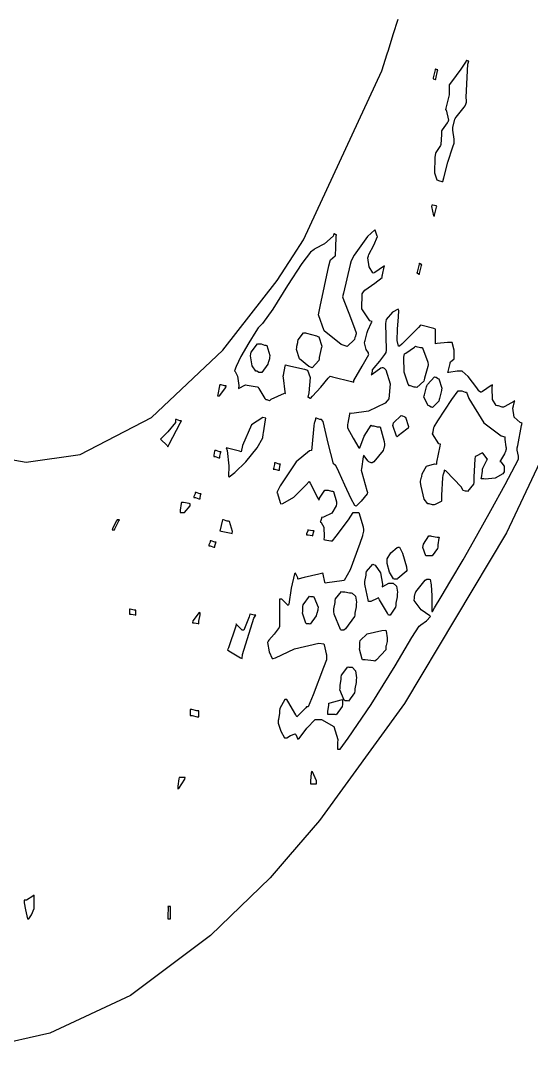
# Model space of a CAD drawing. Extents: x 46 to 308, y 59 to 295.
# Drawn here: x 88.48 to 103.03, y 170.15 to 199.35 of the extents above; entities that cross this region are included whole.
import ezdxf

# ---------------------------------------------------------------- set-up
doc = ezdxf.new("R2010")
doc.units = 0
doc.header["$MEASUREMENT"] = 0

msp = doc.modelspace()

# ---------------------------------------------------------------- linework, layer by layer
at = {"color": 7}
for points in [[(82.5253, 200.201), (82.386, 195.779), (83.2735, 191.601), (84.7203, 188.832), (85.4082, 188.101), (85.5486, 187.952), (86.4126, 187.379), (87.4173, 187.016), (87.6293, 186.972), (87.6819, 186.964), (88.1048, 186.876), (88.1585, 186.866), (88.6411, 186.778), (90.1802, 186.993), (92.2115, 188.054), (94.2358, 189.968), (95.782, 191.954), (96.2381, 192.653), (96.5369, 193.111), (98.7683, 197.916), (98.9182, 198.402), (98.9528, 198.508), (99.0946, 198.95), (99.2353, 199.391)], [(104.763, 189.954), (102.318, 184.763), (99.4174, 179.91), (96.9906, 176.579), (96.096, 175.543), (95.5834, 174.949), (93.8911, 173.301), (91.6079, 171.6), (89.3092, 170.523), (87.6268, 170.145)]]:
    msp.add_lwpolyline(points, dxfattribs=at)
for points in [[(100.578, 196.814), (100.604, 196.806), (100.664, 196.515), (100.648, 196.461), (100.63, 196.435), (100.488, 196.242), (100.471, 196.215), (100.471, 196.11), (100.444, 195.819), (100.435, 195.792), (100.417, 195.766), (100.303, 195.597), (100.295, 195.579), (100.277, 195.457), (100.263, 195.02), (100.338, 194.813), (100.365, 194.804), (100.382, 194.795), (100.474, 194.769), (100.506, 194.769), (100.532, 194.875), (100.651, 195.316), (100.788, 195.757), (100.824, 195.862), (100.824, 195.978), (100.788, 196.235), (100.788, 196.321), (100.797, 196.348), (100.849, 196.541), (100.858, 196.567), (100.885, 196.603), (101.114, 196.886), (101.141, 196.92), (101.15, 196.938), (101.177, 197.032), (101.177, 197.062), (101.167, 197.168), (101.22, 198.112), (101.247, 198.191), (101.229, 198.191), (101.185, 198.217), (101.177, 198.225), (101.167, 198.199), (101.021, 197.966), (100.753, 197.608), (100.682, 197.52), (100.682, 197.449), (100.682, 197.292), (100.682, 197.239), (100.673, 197.195), (100.594, 196.858), (100.578, 196.814)], [(100.225, 197.696), (100.241, 197.696), (100.285, 197.671), (100.295, 197.662), (100.303, 197.689), (100.356, 197.918), (100.365, 197.944), (100.347, 197.944), (100.303, 197.97), (100.295, 197.979), (100.285, 197.944), (100.233, 197.724), (100.225, 197.696)], [(100.259, 193.781), (100.268, 193.809), (100.32, 194.037), (100.329, 194.064), (100.312, 194.073), (100.219, 194.098), (100.189, 194.098), (100.179, 194.054), (100.241, 193.791), (100.259, 193.781)], [(94.5804, 189.371), (94.5885, 189.363), (94.6587, 189.231), (94.6933, 188.957), (94.6849, 188.877), (94.7028, 188.886), (94.8697, 188.975), (94.8972, 188.983), (94.9318, 188.975), (95.214, 188.922), (95.25, 188.913), (95.2666, 188.878), (95.4345, 188.596), (95.4624, 188.56), (95.4885, 188.56), (95.5573, 188.534), (95.5668, 188.524), (95.6109, 188.568), (95.9982, 188.746), (96.0258, 188.736), (96.0162, 188.78), (95.9637, 189.177), (95.9556, 189.229), (95.9637, 189.257), (96.0162, 189.513), (96.0258, 189.548), (96.0864, 189.531), (96.5634, 189.424), (96.6251, 189.406), (96.6516, 189.398), (96.7218, 189.191), (96.6872, 188.754), (96.6611, 188.63), (96.6777, 188.63), (96.7218, 188.605), (96.7313, 188.596), (96.792, 188.657), (97.0262, 188.913), (97.2425, 189.169), (97.2965, 189.229), (97.3667, 189.213), (97.904, 189.071), (97.966, 189.053), (97.9745, 189.107), (98.2045, 189.513), (98.3975, 189.848), (98.389, 189.865), (98.389, 189.896), (98.323, 189.989), (98.2747, 190.173), (98.2846, 190.217), (98.2927, 190.245), (98.3449, 190.474), (98.3548, 190.5), (98.3714, 190.528), (98.4772, 190.756), (98.4952, 190.783), (98.4236, 190.801), (98.1989, 191.14), (98.2045, 191.568), (98.2486, 191.629), (98.2832, 191.673), (98.5654, 191.873), (98.7778, 192.034), (98.7778, 192.088), (98.7859, 192.115), (98.8385, 192.344), (98.848, 192.37), (98.8123, 192.354), (98.5654, 192.176), (98.5312, 192.158), (98.5132, 192.168), (98.407, 192.34), (98.3714, 192.6), (98.389, 192.653), (98.3975, 192.688), (98.5393, 192.961), (98.6455, 193.199), (98.6374, 193.216), (98.6374, 193.216), (98.5739, 193.384), (98.5654, 193.392), (98.5654, 193.392), (98.3629, 193.204), (97.984, 192.67), (97.8958, 192.51), (97.8683, 192.406), (97.7717, 191.999), (97.6753, 191.594), (97.6492, 191.488), (97.6835, 191.383), (97.8422, 190.977), (98.0006, 190.57), (98.0362, 190.464), (98.0362, 190.43), (98.0101, 190.342), (98.002, 190.324), (97.9921, 190.271), (97.7815, 190.069), (97.7554, 190.077), (97.6133, 190.131), (97.1282, 190.518), (96.9603, 190.977), (96.9779, 191.065), (97.0125, 191.207), (97.1367, 191.788), (97.2605, 192.37), (97.2965, 192.51), (97.3046, 192.538), (97.4369, 192.653), (97.4369, 192.653), (97.4453, 192.662), (97.4549, 192.887), (97.463, 193.199), (97.4729, 193.252), (97.4549, 193.252), (97.4108, 193.278), (97.4026, 193.286), (97.3847, 193.216), (97.1324, 192.992), (96.8636, 192.855), (96.8375, 192.829), (96.7313, 192.758), (96.4847, 192.437), (96.0822, 191.811), (95.6606, 191.138), (95.3671, 190.725), (95.25, 190.606), (95.1784, 190.503), (94.9759, 190.18), (94.7554, 189.79), (94.6146, 189.5), (94.5706, 189.381), (94.5804, 189.371)], [(99.7659, 192.158), (99.7825, 192.158), (99.8266, 192.133), (99.8361, 192.123), (99.8442, 192.15), (99.8968, 192.378), (99.9063, 192.404), (99.8883, 192.404), (99.8442, 192.432), (99.8361, 192.44), (99.8266, 192.414), (99.774, 192.185), (99.7659, 192.158)], [(95.8854, 185.597), (95.946, 185.607), (96.2642, 185.782), (96.617, 186.134), (96.6971, 186.231), (96.7232, 186.178), (96.9423, 185.756), (96.9779, 185.702), (96.9959, 185.756), (97.1405, 185.984), (97.1903, 185.984), (97.2344, 185.984), (97.3335, 185.95), (97.3667, 185.95), (97.3928, 185.941), (97.481, 185.651), (97.4729, 185.597), (97.463, 185.535), (97.3391, 185.324), (97.1102, 185.218), (97.0499, 185.208), (97.0499, 185.174), (97.022, 185.086), (97.0139, 185.068), (97.04, 185.059), (97.1187, 184.927), (97.1282, 184.653), (97.1201, 184.573), (97.1462, 184.565), (97.3116, 184.539), (97.3667, 184.539), (97.463, 184.671), (97.8158, 185.142), (97.9551, 185.349), (98.002, 185.349), (98.0186, 185.349), (98.0585, 185.349), (98.0722, 185.349), (98.1163, 185.349), (98.2391, 184.936), (98.2486, 184.856), (98.2486, 184.811), (98.2211, 184.697), (98.2126, 184.679), (98.1424, 184.468), (97.8697, 183.715), (97.6905, 183.406), (97.6835, 183.408), (97.6298, 183.4), (97.2069, 183.348), (97.1543, 183.338), (97.1448, 183.366), (97.0926, 183.595), (97.0841, 183.621), (96.9684, 183.595), (96.5592, 183.494), (96.3785, 183.444), (96.3785, 183.444), (96.3785, 183.489), (96.3083, 183.621), (96.3083, 183.621), (96.2808, 183.604), (96.1884, 183.189), (96.114, 182.739), (96.096, 182.703), (96.0783, 182.721), (95.9376, 182.863), (95.9196, 182.879), (95.9019, 182.879), (95.8617, 182.879), (95.8494, 182.879), (95.8494, 182.687), (95.8494, 182.25), (95.8494, 182.104), (95.8398, 182.069), (95.7033, 181.88), (95.5492, 181.708), (95.5326, 181.681), (95.5146, 181.646), (95.5629, 181.381), (95.6455, 181.187), (95.673, 181.187), (95.7432, 181.213), (96.2766, 181.466), (96.9698, 181.628), (97.1201, 181.61), (97.1282, 181.576), (97.1808, 181.32), (97.1903, 181.292), (97.1903, 181.258), (97.1903, 181.179), (97.1903, 181.151), (97.1102, 180.931), (96.8156, 180.151), (96.672, 179.81), (96.6251, 179.81), (96.599, 179.784), (96.3704, 179.556), (96.3443, 179.528), (96.3165, 179.582), (96.0878, 179.979), (96.0617, 180.023), (96.0078, 180.023), (95.8578, 179.766), (95.8494, 179.704), (95.8494, 179.634), (95.8233, 179.45), (95.8151, 179.423), (95.8151, 179.349), (95.8935, 179.123), (95.9926, 178.929), (96.0258, 178.929), (96.0603, 178.929), (96.1665, 178.996), (96.2988, 179.044), (96.3083, 179.035), (96.3165, 179.027), (96.3785, 178.894), (96.3785, 178.894), (96.4131, 178.912), (96.6336, 179.203), (96.865, 179.458), (96.9437, 179.458), (97.0485, 179.45), (97.397, 179.255), (97.5155, 178.886), (97.5071, 178.788), (97.5071, 178.744), (97.5071, 178.645), (97.5071, 178.612), (97.5251, 178.612), (97.5653, 178.612), (97.579, 178.612), (97.8105, 178.92), (98.462, 179.878), (99.1485, 180.985), (99.6227, 181.787), (99.828, 182.113), (99.8721, 182.14), (99.8802, 182.149), (100.039, 182.263), (100.153, 182.386), (100.153, 182.386), (100.135, 182.404), (99.8844, 182.572), (99.6858, 182.845), (99.6957, 182.915), (99.6957, 182.951), (99.7204, 183.039), (99.7299, 183.056), (99.7384, 183.092), (100.004, 183.418), (100.048, 183.444), (100.065, 183.444), (100.105, 183.444), (100.119, 183.444), (100.142, 183.437), (100.174, 183.286), (100.193, 182.973), (100.192, 182.666), (100.189, 182.527), (100.189, 182.527), (100.208, 182.527), (100.266, 182.637), (100.455, 182.943), (100.735, 183.407), (101.079, 183.996), (101.468, 184.672), (101.876, 185.4), (102.279, 186.144), (102.566, 186.686), (102.658, 186.866), (102.658, 186.946), (102.622, 187.125), (102.622, 187.185), (102.64, 187.255), (102.747, 187.82), (102.765, 187.89), (102.711, 187.908), (102.534, 188.058), (102.5, 188.313), (102.518, 188.383), (102.518, 188.383), (102.543, 188.508), (102.552, 188.524), (102.525, 188.508), (102.27, 188.365), (102.235, 188.347), (102.191, 188.347), (102.092, 188.383), (102.059, 188.383), (102.023, 188.393), (101.921, 188.565), (101.907, 188.895), (101.917, 188.983), (101.881, 188.966), (101.635, 188.79), (101.6, 188.772), (101.582, 188.772), (101.538, 188.798), (101.53, 188.806), (101.476, 188.895), (101.225, 189.221), (101.056, 189.371), (101.001, 189.371), (100.912, 189.371), (100.674, 189.327), (100.648, 189.335), (100.656, 189.363), (100.709, 189.592), (100.718, 189.618), (100.726, 189.636), (100.824, 189.724), (100.824, 189.724), (100.832, 189.734), (100.828, 189.967), (100.772, 190.183), (100.754, 190.183), (100.638, 190.183), (100.339, 190.157), (100.295, 190.147), (100.295, 190.253), (100.295, 190.492), (100.295, 190.57), (100.251, 190.58), (99.9162, 190.668), (99.8721, 190.676), (99.81, 190.616), (99.5715, 190.377), (99.3331, 190.139), (99.271, 190.077), (99.2463, 190.082), (99.2008, 190.238), (99.2131, 190.566), (99.2463, 190.916), (99.2533, 191.101), (99.2367, 191.135), (99.2367, 191.135), (99.0727, 191.051), (98.8921, 190.836), (98.884, 190.783), (98.8741, 190.73), (98.8826, 190.355), (98.8921, 189.963), (98.884, 189.901), (98.848, 189.848), (98.7019, 189.654), (98.5393, 189.46), (98.4952, 189.406), (98.4952, 189.371), (98.4691, 189.283), (98.461, 189.265), (98.4952, 189.283), (98.7418, 189.46), (98.7778, 189.478), (98.7944, 189.478), (98.8385, 189.451), (98.848, 189.442), (98.8826, 189.407), (99.0025, 189.01), (98.9623, 188.578), (98.9182, 188.524), (98.8646, 188.454), (98.389, 188.23), (97.9124, 188.163), (97.8599, 188.171), (97.8503, 188.145), (97.7981, 187.89), (97.7896, 187.854), (97.7896, 187.758), (97.948, 187.467), (98.1082, 187.185), (98.1082, 187.185), (98.1452, 187.185), (98.261, 187.515), (98.4596, 187.828), (98.4952, 187.818), (98.5393, 187.818), (98.6384, 187.784), (98.6716, 187.784), (98.7157, 187.784), (98.8385, 187.369), (98.848, 187.289), (98.848, 187.255), (98.8219, 187.167), (98.8138, 187.149), (98.8039, 187.114), (98.5393, 186.788), (98.4952, 186.76), (98.4677, 186.76), (98.3975, 186.788), (98.389, 186.796), (98.3714, 186.814), (98.2652, 186.956), (98.2486, 186.972), (98.2391, 186.928), (98.1865, 186.593), (98.1784, 186.549), (98.195, 186.489), (98.3368, 185.976), (98.3548, 185.914), (98.3449, 185.879), (98.1812, 185.667), (98.0362, 185.525), (98.0362, 185.525), (98.0006, 185.543), (97.893, 185.733), (97.7099, 186.122), (97.5402, 186.504), (97.4535, 186.682), (97.4369, 186.69), (97.3928, 186.734), (97.2425, 187.317), (97.094, 187.934), (97.0499, 187.995), (97.0058, 187.995), (96.9063, 188.031), (96.8735, 188.031), (96.8735, 187.996), (96.8456, 187.908), (96.8375, 187.89), (96.828, 187.811), (96.7754, 187.193), (96.7673, 187.113), (96.7052, 187.105), (96.3263, 186.792), (95.8755, 186.108), (95.7792, 185.914), (95.7957, 185.888), (95.8755, 185.633), (95.8854, 185.597)], [(96.3443, 190.041), (96.3443, 190.085), (96.3785, 190.184), (96.3785, 190.217), (96.387, 190.262), (96.5398, 190.464), (96.5909, 190.464), (96.6251, 190.456), (96.9077, 190.377), (96.9437, 190.36), (96.9698, 190.351), (97.058, 190.085), (97.0499, 190.041), (97.04, 190.015), (96.9864, 189.76), (96.9779, 189.724), (96.9684, 189.672), (96.7839, 189.469), (96.7673, 189.478), (96.6872, 189.504), (96.4226, 189.72), (96.3344, 189.989), (96.3443, 190.041)], [(95.0376, 189.865), (95.0461, 189.909), (95.2253, 190.147), (95.286, 190.147), (95.3301, 190.147), (95.4292, 190.111), (95.4624, 190.111), (95.4885, 190.103), (95.5753, 189.812), (95.5668, 189.758), (95.5668, 189.724), (95.5407, 189.636), (95.5326, 189.618), (95.5227, 189.566), (95.3452, 189.335), (95.286, 189.335), (95.268, 189.335), (95.2225, 189.363), (95.214, 189.371), (95.1784, 189.371), (95.0736, 189.526), (95.0281, 189.804), (95.0376, 189.865)], [(99.4131, 189.865), (99.4474, 189.883), (99.6943, 190.051), (99.7299, 190.077), (99.7465, 190.069), (99.8664, 190.041), (99.9063, 190.041), (99.9229, 190.033), (100.073, 189.628), (100.083, 189.548), (100.073, 189.504), (99.985, 189.169), (99.9765, 189.125), (99.967, 189.081), (99.7645, 188.904), (99.7299, 188.913), (99.6858, 188.913), (99.5867, 188.948), (99.5535, 188.948), (99.5179, 189.002), (99.4033, 189.341), (99.3951, 189.768), (99.4131, 189.865)], [(94.0855, 188.666), (94.1462, 188.666), (94.3225, 188.904), (94.3321, 188.948), (94.288, 188.948), (94.1888, 188.983), (94.1557, 188.983), (94.1462, 188.948), (94.0939, 188.702), (94.0855, 188.666)], [(99.9765, 188.666), (99.985, 188.693), (100.039, 188.922), (100.048, 188.948), (100.065, 188.993), (100.268, 189.205), (100.295, 189.195), (100.312, 189.195), (100.356, 189.169), (100.365, 189.159), (100.391, 189.151), (100.48, 188.886), (100.471, 188.842), (100.462, 188.816), (100.409, 188.587), (100.401, 188.56), (100.391, 188.516), (100.215, 188.339), (100.189, 188.347), (100.171, 188.347), (100.127, 188.375), (100.119, 188.383), (100.083, 188.393), (99.967, 188.631), (99.9765, 188.666)], [(99.8721, 186.196), (99.8721, 186.241), (99.8968, 186.356), (99.9063, 186.373), (99.9148, 186.444), (100.039, 186.669), (100.268, 186.735), (100.329, 186.726), (100.338, 186.779), (100.426, 187.237), (100.435, 187.289), (100.391, 187.299), (100.215, 187.59), (100.225, 187.642), (100.225, 187.642), (100.25, 187.767), (100.259, 187.784), (100.364, 187.96), (100.762, 188.56), (100.94, 188.806), (101.001, 188.806), (101.045, 188.806), (101.144, 188.772), (101.177, 188.772), (101.247, 188.587), (101.67, 187.9), (102.164, 187.529), (102.27, 187.501), (102.27, 187.423), (102.296, 187.22), (102.306, 187.185), (102.306, 187.15), (102.278, 187.052), (102.27, 187.042), (102.26, 187.016), (102.146, 186.823), (102.129, 186.796), (102.155, 186.788), (102.248, 186.664), (102.252, 186.505), (102.235, 186.479), (102.217, 186.444), (101.991, 186.325), (101.714, 186.294), (101.67, 186.303), (101.652, 186.303), (101.612, 186.303), (101.6, 186.303), (101.608, 186.329), (101.636, 186.52), (101.636, 186.583), (101.644, 186.611), (101.758, 186.84), (101.776, 186.866), (101.758, 186.884), (101.652, 187.026), (101.636, 187.042), (101.618, 187.034), (101.45, 186.946), (101.424, 186.936), (101.414, 186.866), (101.388, 186.364), (101.388, 186.196), (101.378, 186.152), (101.203, 185.941), (101.177, 185.95), (101.15, 185.95), (101.079, 185.976), (101.071, 185.984), (101.035, 186.064), (100.594, 186.533), (100.542, 186.549), (100.542, 186.515), (100.514, 186.425), (100.506, 186.407), (100.496, 186.337), (100.471, 185.835), (100.471, 185.667), (100.453, 185.659), (100.285, 185.571), (100.259, 185.561), (100.215, 185.561), (100.116, 185.597), (100.083, 185.597), (100.075, 185.594), (99.9765, 185.725), (99.8883, 186.092), (99.8721, 186.196)], [(99.0946, 187.854), (99.103, 187.898), (99.3151, 188.111), (99.3429, 188.101), (99.3592, 188.101), (99.4033, 188.076), (99.4131, 188.067), (99.4392, 188.058), (99.5274, 187.792), (99.5193, 187.748), (99.4833, 187.722), (99.2353, 187.529), (99.2008, 187.501), (99.1828, 187.519), (99.085, 187.82), (99.0946, 187.854)], [(92.4638, 187.431), (92.4638, 187.431), (92.6564, 187.255), (92.6744, 187.219), (92.7089, 187.29), (93.0271, 187.89), (93.0631, 187.96), (93.019, 187.96), (92.9199, 187.995), (92.8867, 187.995), (92.8867, 187.908), (92.6744, 187.647), (92.4638, 187.431), (92.4638, 187.431)], [(94.404, 186.373), (94.4203, 186.364), (94.5776, 186.482), (94.8972, 186.788), (95.2154, 187.186), (95.3752, 187.471), (95.3904, 187.572), (95.3989, 187.616), (95.4525, 187.986), (95.4624, 188.031), (95.3823, 188.049), (95.0556, 187.846), (94.8009, 187.255), (94.7568, 187.078), (94.7127, 187.088), (94.3762, 187.176), (94.3321, 187.185), (94.3585, 187.114), (94.4065, 186.673), (94.404, 186.373), (94.404, 186.373)], [(93.9793, 186.936), (94.0234, 186.936), (94.1229, 186.902), (94.1557, 186.902), (94.1557, 186.946), (94.1821, 187.062), (94.1917, 187.078), (94.1476, 187.078), (94.0484, 187.113), (94.0153, 187.113), (94.0058, 187.096), (93.9793, 186.976), (93.9793, 186.936)], [(95.673, 186.583), (95.7171, 186.583), (95.8162, 186.549), (95.8494, 186.549), (95.8494, 186.593), (95.8755, 186.709), (95.8854, 186.726), (95.8413, 186.726), (95.7421, 186.76), (95.709, 186.76), (95.709, 186.716), (95.6814, 186.601), (95.673, 186.583)], [(93.4159, 185.773), (93.46, 185.773), (93.5591, 185.738), (93.5923, 185.738), (93.5923, 185.773), (93.617, 185.87), (93.6265, 185.878), (93.5824, 185.878), (93.4833, 185.914), (93.4501, 185.914), (93.4501, 185.879), (93.4159, 185.801), (93.4159, 185.773)], [(93.0271, 185.349), (93.0437, 185.349), (93.0836, 185.349), (93.0974, 185.349), (93.1499, 185.349), (93.3097, 185.535), (93.3097, 185.597), (93.2822, 185.607), (93.1168, 185.631), (93.0631, 185.631), (93.0533, 185.605), (93.0271, 185.414), (93.0271, 185.349)], [(91.0869, 184.856), (91.1035, 184.856), (91.1433, 184.856), (91.1571, 184.856), (91.1655, 184.883), (91.2813, 185.112), (91.2992, 185.138), (91.2813, 185.138), (91.2414, 185.138), (91.229, 185.138), (91.211, 185.112), (91.0953, 184.892), (91.0869, 184.856)], [(94.1557, 184.82), (94.1903, 184.811), (94.4728, 184.759), (94.5085, 184.749), (94.5169, 184.803), (94.4301, 185.094), (94.404, 185.102), (94.3599, 185.102), (94.2605, 185.138), (94.2276, 185.138), (94.2178, 185.104), (94.1641, 184.856), (94.1557, 184.82)], [(96.6251, 184.715), (96.6692, 184.715), (96.7839, 184.689), (96.8015, 184.679), (96.8015, 184.715), (96.828, 184.803), (96.8375, 184.82), (96.7934, 184.82), (96.6777, 184.847), (96.6611, 184.856), (96.6611, 184.821), (96.6251, 184.743), (96.6251, 184.715)], [(99.9423, 184.397), (99.9504, 184.441), (100.102, 184.679), (100.153, 184.679), (100.179, 184.671), (100.344, 184.643), (100.401, 184.643), (100.391, 184.617), (100.365, 184.427), (100.365, 184.362), (100.356, 184.318), (100.203, 184.114), (100.153, 184.114), (100.127, 184.114), (100.068, 184.114), (100.048, 184.114), (100.021, 184.114), (99.9324, 184.352), (99.9423, 184.397)], [(93.8389, 184.397), (93.883, 184.397), (93.9821, 184.362), (94.0153, 184.362), (94.0153, 184.398), (94.0414, 184.486), (94.0513, 184.503), (94.0072, 184.503), (93.9077, 184.539), (93.8749, 184.539), (93.8749, 184.504), (93.8389, 184.424), (93.8389, 184.397)], [(98.9182, 183.974), (98.9182, 184.03), (99.023, 184.196), (99.2008, 184.354), (99.2367, 184.362), (99.2671, 184.362), (99.3592, 184.186), (99.4653, 183.797), (99.4833, 183.691), (99.4558, 183.665), (99.2269, 183.472), (99.2008, 183.444), (99.1828, 183.444), (99.1429, 183.444), (99.1306, 183.444), (99.103, 183.462), (98.9845, 183.643), (98.9182, 183.891), (98.9182, 183.974)], [(98.2846, 183.304), (98.2846, 183.384), (98.3188, 183.562), (98.3188, 183.621), (98.3273, 183.665), (98.5132, 183.877), (98.5312, 183.867), (98.5753, 183.851), (98.7337, 183.63), (98.7859, 183.304), (98.7778, 183.232), (98.7944, 183.242), (98.9623, 183.33), (98.9901, 183.338), (99.0064, 183.338), (99.0466, 183.338), (99.0604, 183.338), (99.0865, 183.33), (99.1828, 183.246), (99.2092, 183.075), (99.2008, 183.021), (99.2008, 182.943), (99.1665, 182.764), (99.1665, 182.703), (99.1567, 182.651), (99.0039, 182.422), (98.9542, 182.422), (98.9266, 182.476), (98.6977, 182.863), (98.6716, 182.915), (98.636, 182.899), (98.4497, 182.809), (98.389, 182.809), (98.3795, 182.863), (98.2927, 183.26), (98.2846, 183.304)], [(96.5207, 182.527), (96.5207, 182.563), (96.5207, 182.643), (96.5207, 182.669), (96.5288, 182.722), (96.7038, 182.961), (96.7313, 182.951), (96.7479, 182.951), (96.7878, 182.951), (96.8015, 182.951), (96.828, 182.943), (96.9518, 182.652), (96.9437, 182.598), (96.9437, 182.564), (96.9162, 182.474), (96.9077, 182.456), (96.8982, 182.404), (96.7232, 182.166), (96.6971, 182.174), (96.6791, 182.174), (96.6378, 182.174), (96.6251, 182.174), (96.599, 182.192), (96.5108, 182.482), (96.5207, 182.527)], [(97.4026, 182.527), (97.4026, 182.607), (97.4369, 182.786), (97.4369, 182.845), (97.4453, 182.889), (97.6217, 183.101), (97.6492, 183.092), (97.7099, 183.092), (97.8489, 183.056), (97.8958, 183.056), (97.9219, 183.048), (98.0186, 182.965), (98.0447, 182.793), (98.0362, 182.739), (98.0362, 182.66), (98.002, 182.482), (98.002, 182.422), (97.9921, 182.388), (97.736, 182.033), (97.6835, 181.997), (97.6658, 181.997), (97.6256, 181.997), (97.6133, 181.997), (97.5857, 182.015), (97.4108, 182.456), (97.4026, 182.527)], [(91.5818, 182.456), (91.6259, 182.456), (91.7402, 182.432), (91.7582, 182.422), (91.7582, 182.458), (91.7582, 182.536), (91.7582, 182.563), (91.7141, 182.563), (91.598, 182.59), (91.5818, 182.598), (91.5818, 182.564), (91.5818, 182.484), (91.5818, 182.456)], [(93.3799, 182.21), (93.424, 182.21), (93.5383, 182.184), (93.5563, 182.174), (93.5563, 182.254), (93.5923, 182.433), (93.5923, 182.492), (93.5648, 182.502), (93.3884, 182.263), (93.3799, 182.21)], [(94.3681, 181.434), (94.4122, 181.408), (94.7469, 181.213), (94.791, 181.187), (94.7995, 181.302), (95.1258, 182.334), (95.1798, 182.422), (95.1357, 182.422), (95.02, 182.448), (95.0034, 182.456), (94.9935, 182.378), (94.8408, 181.997), (94.791, 181.997), (94.773, 182.015), (94.6312, 182.158), (94.6146, 182.174), (94.6051, 182.113), (94.4026, 181.496), (94.3681, 181.434)], [(98.1424, 181.504), (98.1424, 181.54), (98.1424, 181.618), (98.1424, 181.645), (98.1509, 181.699), (98.3534, 181.889), (98.7683, 181.989), (98.884, 181.997), (98.8921, 181.971), (98.9182, 181.781), (98.9182, 181.717), (98.9182, 181.672), (98.8921, 181.558), (98.884, 181.54), (98.884, 181.434), (98.618, 181.151), (98.5654, 181.115), (98.5298, 181.125), (98.2913, 181.151), (98.2126, 181.151), (98.2031, 181.169), (98.1329, 181.46), (98.1424, 181.504)], [(97.579, 180.34), (97.579, 180.42), (97.6133, 180.599), (97.6133, 180.658), (97.6217, 180.712), (97.7981, 180.949), (97.8256, 180.939), (97.8422, 180.939), (97.8821, 180.939), (97.8958, 180.939), (97.9262, 180.939), (98.0186, 180.843), (98.0447, 180.64), (98.0362, 180.586), (98.0362, 180.508), (98.002, 180.33), (98.002, 180.269), (97.9921, 180.217), (97.8158, 179.979), (97.7896, 179.987), (97.7717, 179.987), (97.7318, 179.987), (97.7194, 179.987), (97.6919, 180.005), (97.5692, 180.296), (97.579, 180.34)], [(97.2263, 179.6), (97.2263, 179.68), (97.2605, 179.857), (97.2605, 179.917), (97.2951, 179.926), (97.6051, 180.014), (97.6492, 180.023), (97.6492, 179.988), (97.6492, 179.909), (97.6492, 179.881), (97.6394, 179.828), (97.463, 179.591), (97.4369, 179.6), (97.3832, 179.6), (97.2647, 179.6), (97.2263, 179.6)], [(93.3097, 179.564), (93.3704, 179.564), (93.5094, 179.528), (93.5563, 179.528), (93.5563, 179.572), (93.5563, 179.671), (93.5563, 179.704), (93.4942, 179.704), (93.3552, 179.74), (93.3097, 179.74), (93.3097, 179.696), (93.3097, 179.597), (93.3097, 179.564)], [(96.7313, 177.624), (96.7754, 177.624), (96.8745, 177.624), (96.9077, 177.624), (96.9077, 177.712), (96.7934, 177.968), (96.7673, 177.976), (96.7574, 177.932), (96.7313, 177.701), (96.7313, 177.624)], [(92.9569, 177.483), (92.9831, 177.493), (93.1594, 177.756), (93.1693, 177.8), (93.1252, 177.8), (93.0257, 177.8), (92.9929, 177.8), (92.9831, 177.765), (92.9569, 177.555), (92.9569, 177.483)], [(88.6876, 173.779), (88.7127, 173.779), (88.7885, 173.889), (88.864, 174.071), (88.864, 174.132), (88.864, 174.212), (88.864, 174.389), (88.864, 174.449), (88.8284, 174.423), (88.6435, 174.308), (88.5832, 174.308), (88.5832, 174.239), (88.6217, 174.031), (88.6714, 173.779), (88.6876, 173.779)], [(92.6744, 173.779), (92.691, 173.779), (92.7308, 173.779), (92.7446, 173.779), (92.7446, 173.867), (92.7446, 174.065), (92.7446, 174.132), (92.7269, 174.132), (92.6867, 174.132), (92.6744, 174.132), (92.6828, 174.097), (92.6744, 173.859), (92.6744, 173.779)]]:
    msp.add_lwpolyline(points, close=True, dxfattribs=at)

doc.saveas('drawing.dxf')
